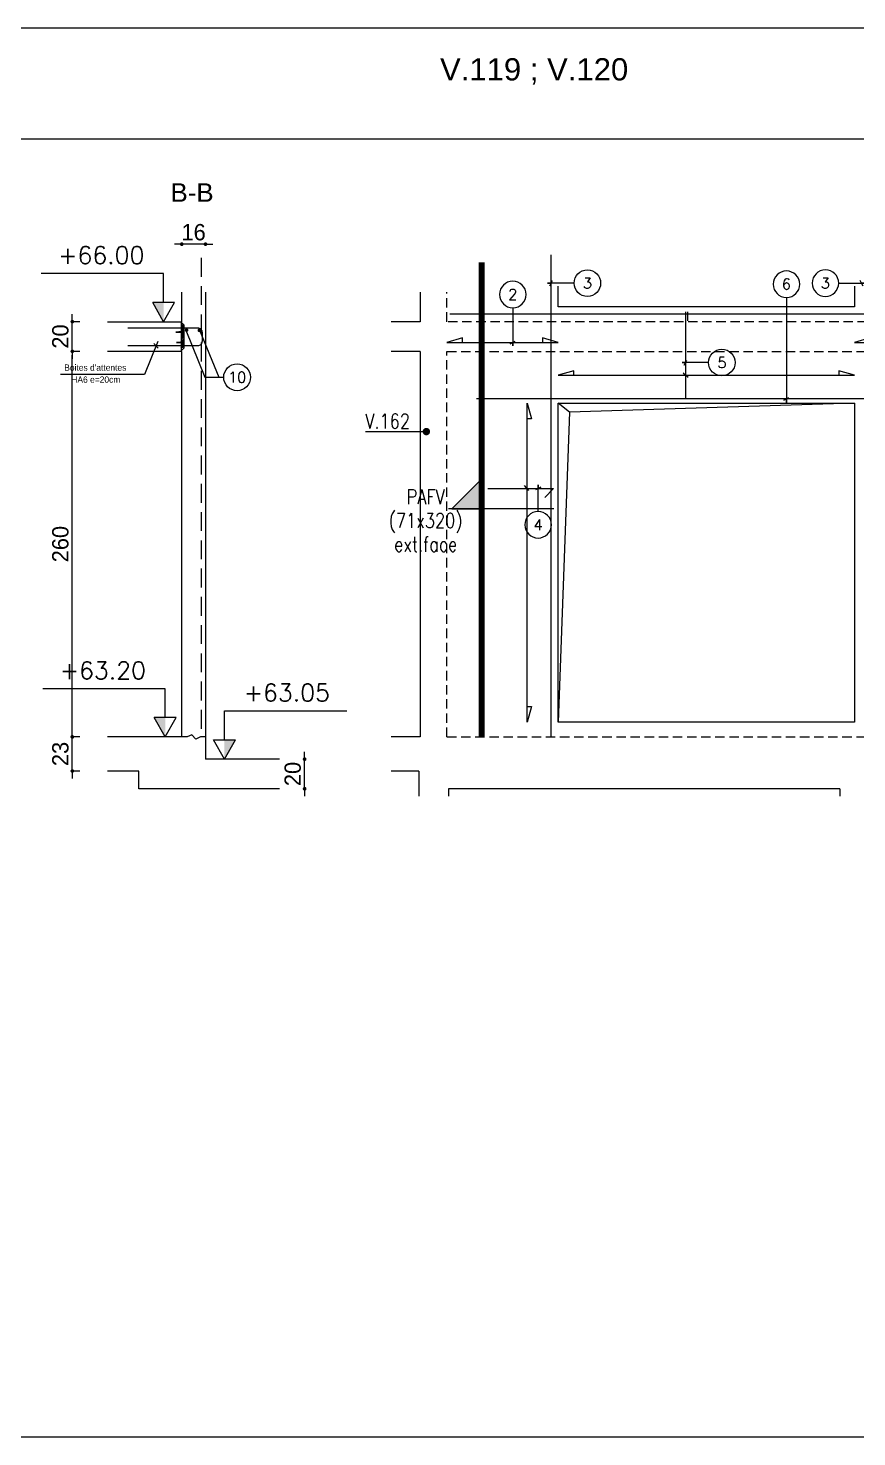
# Model space of a CAD drawing. Header units: metres. Extents: x -5618 to 118954, y -306 to 4637.
# Drawn here: x 31099 to 31658, y 624 to 1574 of the extents above; entities that cross this region are included whole.
import ezdxf
from ezdxf.enums import TextEntityAlignment as Align

# ---------------------------------------------------------------- set-up
doc = ezdxf.new("R2010")
doc.units = ezdxf.units.M
doc.linetypes.add('CACHE', pattern=[9.525, 6.35, -3.175])
doc.linetypes.add('CACHEX2', pattern=[19.05, 12.7, -6.35])
for name, color, linetype in [('COTATION', 1, 'Continuous'), ('GO-CARTOUCHE', 7, 'Continuous'), ('GO-FER-HA', 140, 'Continuous'), ('GO-TEXTE', 9, 'Continuous'), ('K_ENT_M_Building_V.76', 7, 'Continuous'), ('STR_COTATION', 1, 'Continuous'), ('STR_STA', 30, 'Continuous'), ('STR_TS', 22, 'Continuous'), ('STR_TS_TXT', 7, 'Continuous'), ('STR_VOI-POT', 6, 'Continuous')]:
    doc.layers.add(name, color=color, linetype=linetype)
doc.layers.add('Kofragna_forma', color=7, linetype='Continuous', lineweight=70)
doc.styles.add('ARIAL', font='ARIAL.TTF')
doc.styles.add('GrDimensions', font='simplex.shx')
doc.styles.add('Lucida', font='LSANSI.TTF')
doc.styles.add('TEXTE', font='romans.shx')
doc.styles.add('TEXTE TS', font='romans.shx', dxfattribs={"width": 0.7, "oblique": 15})
doc.styles.add('TEXTEBA', font='ARIAL.TTF')
doc.dimstyles.new('COUPE-20', dxfattribs={"dimscale": 0.5, "dimtxt": 22, "dimasz": 5, "dimexe": 0.05, "dimexo": 0, "dimgap": 5, "dimtad": 1, "dimdec": 0, "dimdsep": 46, "dimtxsty": 'Standard', "dimblk1": 'DOT', "dimblk2": 'DOT', "dimsah": 1, "dimcen": 0, "dimdle": 150, "dimclrd": 1, "dimclre": 1, "dimclrt": 7, "dimadec": 0, "dimazin": 0, "dimtfac": 1, "dimtdec": 0, "dimtix": 1, "dimtmove": 2, "dimatfit": 3, "dimldrblk": 'DOT', "dimfxl": 0, "dimtvp": 1, "dimtolj": 1, "dimtzin": 0, "dimarcsym": 0})

# ---------------------------------------------------------------- blocks, each defined once
blk = doc.blocks.new('ime')
at = {"layer": 'COTATION', "const_width": 2.5}
blk.add_lwpolyline([(1.25, 0, -1), (-1.25, 0, -1)], format="xyb", close=True, dxfattribs=at)
at = {"layer": 'COTATION'}
blk.add_lwpolyline([(41.09, 0), (0, 0)], dxfattribs=at)
at = {"layer": 'COTATION', "color": 7, "style": 'TEXTE TS', "width": 0.8}
blk.add_attdef('NAME', (9.08, 2), '', height=10, dxfattribs=at)
blk = doc.blocks.new('_DOT')
at = {"color": 0, "linetype": 'ByBlock'}
blk.add_line((-0.5, 0), (-1, 0), dxfattribs=at)
at = {"color": 0, "linetype": 'ByBlock', "const_width": 0.5}
blk.add_lwpolyline([(-0.25, 0, 1), (0.25, 0, 1)], format="xyb", close=True, dxfattribs=at)
blk = doc.blocks.new('*D929')
at = {"layer": 'COTATION', "color": 1, "lineweight": -2, "ltscale": 4.5}
for p, q in [((31133.42, 1095.79), (31128.4, 1095.79)), ((31128.42, 1098.29), (31128.42, 1100.79)), ((31128.42, 1072.79), (31128.42, 1095.79)), ((31133.42, 1072.79), (31128.4, 1072.79)), ((31128.42, 1070.29), (31128.42, 1067.79))]:
    blk.add_line(p, q, dxfattribs=at)
at = {"layer": 'DEFPOINTS', "color": 0, "lineweight": -3, "ltscale": 4.5}
for p in [(31128.42, 1095.79), (31152.27, 1095.79), (31152.27, 1072.79)]:
    blk.add_point(p, dxfattribs=at)
at = {"layer": 'COTATION', "color": 1, "lineweight": -2, "ltscale": 4.5, "xscale": 2.5, "yscale": 2.5, "zscale": 2.5}
for p, rotation in [((31128.42, 1095.79), 270), ((31128.42, 1072.79), 90)]:
    blk.add_blockref('_DOT', p, dxfattribs=dict(at, rotation=rotation))
at = {"layer": 'COTATION', "color": 7, "lineweight": -3, "ltscale": 4.5, "insert": (31120.42, 1084.29), "char_height": 11, "attachment_point": 5, "rotation": 90}
blk.add_mtext('\\A1;23', dxfattribs=at)
blk = doc.blocks.new('*D930')
at = {"layer": 'COTATION', "color": 1, "lineweight": -2, "ltscale": 4.5}
for p, q in [((31133.42, 1355.79), (31128.4, 1355.79)), ((31128.42, 1098.29), (31128.42, 1353.29)), ((31133.42, 1095.79), (31128.4, 1095.79))]:
    blk.add_line(p, q, dxfattribs=at)
at = {"layer": 'DEFPOINTS', "color": 0, "lineweight": -3, "ltscale": 4.5}
for p in [(31128.42, 1355.79), (31152.27, 1355.79), (31152.27, 1095.79)]:
    blk.add_point(p, dxfattribs=at)
at = {"layer": 'COTATION', "color": 1, "lineweight": -2, "ltscale": 4.5, "xscale": 2.5, "yscale": 2.5, "zscale": 2.5}
for p, rotation in [((31128.42, 1355.79), 90), ((31128.42, 1095.79), 270)]:
    blk.add_blockref('_DOT', p, dxfattribs=dict(at, rotation=rotation))
at = {"layer": 'COTATION', "color": 7, "lineweight": -3, "ltscale": 4.5, "insert": (31120.42, 1225.79), "char_height": 11, "attachment_point": 5, "rotation": 90}
blk.add_mtext('\\A1;260', dxfattribs=at)
blk = doc.blocks.new('*D931')
at = {"layer": 'COTATION', "color": 1, "lineweight": -2, "ltscale": 4.5}
for p, q in [((31128.42, 1378.29), (31128.42, 1380.79)), ((31133.42, 1375.79), (31128.4, 1375.79)), ((31128.42, 1355.79), (31128.42, 1375.79)), ((31133.42, 1355.79), (31128.4, 1355.79)), ((31128.42, 1353.29), (31128.42, 1350.79))]:
    blk.add_line(p, q, dxfattribs=at)
at = {"layer": 'DEFPOINTS', "color": 0, "lineweight": -3, "ltscale": 4.5}
for p in [(31128.42, 1375.79), (31152.27, 1375.79), (31152.27, 1355.79)]:
    blk.add_point(p, dxfattribs=at)
at = {"layer": 'COTATION', "color": 1, "lineweight": -2, "ltscale": 4.5, "xscale": 2.5, "yscale": 2.5, "zscale": 2.5}
for p, rotation in [((31128.42, 1375.79), 270), ((31128.42, 1355.79), 90)]:
    blk.add_blockref('_DOT', p, dxfattribs=dict(at, rotation=rotation))
at = {"layer": 'COTATION', "color": 7, "lineweight": -3, "ltscale": 4.5, "insert": (31120.42, 1365.79), "char_height": 11, "attachment_point": 5, "rotation": 90}
blk.add_mtext('\\A1;20', dxfattribs=at)
blk = doc.blocks.new('*D932')
at = {"layer": 'DEFPOINTS', "color": 0, "lineweight": -3, "ltscale": 4.5}
for p in [(31202.27, 1428.07), (31202.27, 1395.79, 187.69), (31218.27, 1395.79, 187.69)]:
    blk.add_point(p, dxfattribs=at)
at = {"layer": 'STR_COTATION', "color": 1, "lineweight": -2, "ltscale": 4.5}
for p, q in [((31199.77, 1428.07), (31197.27, 1428.07)), ((31202.27, 1428.08), (31202.27, 1428.09)), ((31218.27, 1428.07), (31202.27, 1428.07)), ((31218.27, 1428.08), (31218.27, 1428.09)), ((31220.77, 1428.07), (31223.27, 1428.07))]:
    blk.add_line(p, q, dxfattribs=at)
at = {"layer": 'STR_COTATION', "color": 1, "lineweight": -2, "ltscale": 4.5, "xscale": 2.5, "yscale": 2.5, "zscale": 2.5}
blk.add_blockref('_DOT', (31202.27, 1428.07), dxfattribs=at)
at = {"layer": 'STR_COTATION', "color": 1, "lineweight": -2, "ltscale": 4.5, "xscale": 2.5, "yscale": 2.5, "zscale": 2.5, "rotation": 180}
blk.add_blockref('_DOT', (31218.27, 1428.07), dxfattribs=at)
at = {"layer": 'STR_COTATION', "color": 7, "lineweight": -3, "ltscale": 4.5, "insert": (31210.27, 1436.07), "char_height": 11, "attachment_point": 5}
blk.add_mtext('\\A1;16', dxfattribs=at)
blk = doc.blocks.new('*D933')
at = {"layer": 'DEFPOINTS', "color": 0, "lineweight": -3, "ltscale": 4.5}
for p in [(31268.27, 1080.79, 187.69), (31285.17, 1080.79), (31266.29, 1060.79, 187.69)]:
    blk.add_point(p, dxfattribs=at)
at = {"layer": 'STR_COTATION', "color": 1, "lineweight": -2, "ltscale": 4.5}
for p, q in [((31285.17, 1083.29), (31285.17, 1085.79)), ((31285.17, 1060.79), (31285.17, 1080.79)), ((31285.19, 1080.79), (31285.2, 1080.79)), ((31285.17, 1058.29), (31285.17, 1055.79)), ((31285.19, 1060.79), (31285.2, 1060.79))]:
    blk.add_line(p, q, dxfattribs=at)
at = {"layer": 'STR_COTATION', "color": 1, "lineweight": -2, "ltscale": 4.5, "xscale": 2.5, "yscale": 2.5, "zscale": 2.5}
for p, rotation in [((31285.17, 1080.79), 270), ((31285.17, 1060.79), 90)]:
    blk.add_blockref('_DOT', p, dxfattribs=dict(at, rotation=rotation))
at = {"layer": 'STR_COTATION', "color": 7, "lineweight": -3, "ltscale": 4.5, "insert": (31277.17, 1070.79), "char_height": 11, "attachment_point": 5, "rotation": 90}
blk.add_mtext('\\A1;20', dxfattribs=at)
blk = doc.blocks.new('stab')
at = {"layer": 'STR_STA'}
h = blk.add_hatch(dxfattribs=at)
h.set_pattern_fill('ANSI31', color=9, scale=6.075, angle=-540, style=0)
h.set_pattern_definition([(315, (-54992.6584, 395894.73794), (-0.536959212, -0.536959212), [])])
h.paths.add_polyline_path([(8.55, 0), (6.53, -2.03), (4.9, -2.03), (4.9, 0)])
h.paths.add_polyline_path([(4.9, 0), (4.9, -2.03), (1.75, -2.03), (1.95, 0)])
h.paths.add_polyline_path([(1.41, 0), (1.73, -2.03), (-8.03, -2.03), (-7.82, 0)])
h.paths.add_polyline_path([(-8.11, -1.56), (-9.67, 0), (-8.25, 0)])
at = {"layer": 'STR_STA', "color": 1}
blk.add_lwpolyline([(-5.93, 36.01), (-5.93, 0.57), (-5.93, -11.07, 0.414214), (-2.89, -14.1), (3.18, -14.1, 0.414214), (6.22, -11.07), (6.22, 36.01)], format="xyb", dxfattribs=at)
blk.add_lwpolyline([(-7.65, -2.03), (-9.67, 0), (9.67, 0), (7.65, -2.03)], close=True, dxfattribs=at)
blk.add_lwpolyline([(-3.88, 0), (-3.68, -2.22), (-3.09, 3.47), (-3.09, 0), (3.09, 0), (3.42, -2.09), (3.94, 3.21), (3.94, 0)], dxfattribs=at)
at = {"layer": 'STR_STA', "color": 6, "linetype": 'Continuous', "const_width": 1.2}
for points in [[(-3.75, -3.69, -1), (-4.95, -3.69, -1)], [(-3.64, -12.3, -1), (-4.84, -12.3, -1)]]:
    blk.add_lwpolyline(points, format="xyb", close=True, dxfattribs=at)
blk = doc.blocks.new('mrega')
at = {"layer": 'STR_TS_TXT', "style": 'TEXTE TS', "width": 0.8}
for tag, p in [('ST10', (14.48, 0)), ('DIM', (14.48, -16)), ('NOTE', (14.48, -32))]:
    blk.add_attdef(tag, text='', height=10, dxfattribs=at).set_placement(p, align=Align.CENTER)
blk = doc.blocks.new('A$C6F247267')
blk.add_hatch(color=256).paths.add_polyline_path([(0, -0.2), (-0.2, 0), (0, 0)])
blk.add_lwpolyline([(-0.2, 0), (0, 0), (0, -0.2), (-0.2, 0)])

msp = doc.modelspace()

# ---------------------------------------------------------------- linework, layer by layer
at = {"color": 7, "linetype": 'Continuous', "lineweight": -3}
for p, q in [((31197.44, 1388.79, 187.69), (31182.69, 1388.79, 187.69)), ((31190.06, 1375.79, 187.69), (31182.69, 1388.79, 187.69)), ((31197.44, 1388.79, 187.69), (31182.69, 1388.79, 187.69)), ((31190.06, 1375.79, 187.69), (31182.69, 1388.79, 187.69)), ((31190.06, 1375.79, 187.69), (31197.44, 1388.79, 187.69)), ((31190.06, 1375.79, 187.69), (31197.44, 1388.79, 187.69)), ((31198.49, 1108.79, 187.69), (31183.74, 1108.79, 187.69)), ((31191.12, 1095.79, 187.69), (31183.74, 1108.79, 187.69)), ((31198.49, 1108.79, 187.69), (31183.74, 1108.79, 187.69)), ((31191.12, 1095.79, 187.69), (31183.74, 1108.79, 187.69)), ((31191.12, 1095.79, 187.69), (31198.49, 1108.79, 187.69)), ((31191.12, 1095.79, 187.69), (31198.49, 1108.79, 187.69)), ((31223.68, 1093.79, 187.69), (31238.43, 1093.79, 187.69)), ((31231.06, 1080.79, 187.69), (31223.68, 1093.79, 187.69)), ((31223.68, 1093.79, 187.69), (31238.43, 1093.79, 187.69)), ((31231.06, 1080.79, 187.69), (31223.68, 1093.79, 187.69)), ((31231.06, 1080.79, 187.69), (31238.43, 1093.79, 187.69)), ((31231.06, 1080.79, 187.69), (31238.43, 1093.79, 187.69))]:
    msp.add_line(p, q, dxfattribs=at)
msp.add_lwpolyline([(30863.22, 1573.71), (30863.22, 623.81), (32223.08, 623.81), (32223.08, 1573.71)], close=True)
msp.add_lwpolyline([(32223.08, 1498.77), (30863.22, 1498.77)])
at = {"lineweight": 18, "elevation": 187.69}
msp.add_lwpolyline([(31218.27, 1095.79), (31214.8, 1095.79), (31211.78, 1094.36), (31209.03, 1097.13), (31205.87, 1095.79), (31202.27, 1095.79)], dxfattribs=at)
at = {"color": 7, "linetype": 'Continuous', "lineweight": -3}
for points in [[(31182.69, 1388.79, 187.69), (31190.06, 1375.79, 187.69), (31190.06, 1388.76, 187.69)], [(31182.69, 1388.79, 187.69), (31190.06, 1375.79, 187.69), (31190.06, 1388.76, 187.69)], [(31183.74, 1108.79, 187.69), (31191.12, 1095.79, 187.69), (31191.12, 1108.75, 187.69)], [(31183.74, 1108.79, 187.69), (31191.12, 1095.79, 187.69), (31191.12, 1108.75, 187.69)], [(31238.43, 1093.79, 187.69), (31231.06, 1080.79, 187.69), (31231.06, 1093.75, 187.69)], [(31238.43, 1093.79, 187.69), (31231.06, 1080.79, 187.69), (31231.06, 1093.75, 187.69)]]:
    msp.add_solid(points, dxfattribs=at)
at = {"layer": 'COTATION'}
for p, q in [((31543.9, 1338.17, 281.53), (31540.54, 1341.12, 281.53)), ((31436.53, 1261.87, 281.53), (31433.58, 1265.22, 281.53))]:
    msp.add_line(p, q, dxfattribs=at)
for points, elevation in [([(31391.77, 1361.81), (31391.77, 1364.81), (31381.21, 1361.81), (31456.26, 1361.81), (31445.7, 1364.81), (31445.7, 1361.81)], 281.53), ([(31666.77, 1361.81), (31666.77, 1364.81), (31656.21, 1361.81), (31756.35, 1361.81), (31745.79, 1364.81), (31745.79, 1361.81)], 281.53), ([(31466.77, 1339.64), (31466.77, 1342.64), (31456.21, 1339.64), (31656.21, 1339.64), (31645.65, 1342.64), (31645.65, 1339.64)], 281.53), ([(31435.28, 1116.35), (31438.28, 1116.35), (31435.28, 1105.79), (31435.28, 1320.79), (31438.28, 1310.23), (31435.28, 1310.23)], 187.69)]:
    msp.add_lwpolyline(points, dxfattribs=dict(at, elevation=elevation))
at = {"layer": 'GO-CARTOUCHE', "color": 2, "ltscale": 3}
msp.add_line((31183.46, 1360.99, 187.69), (31186.26, 1358.01, 187.69), dxfattribs=at)
at = {"layer": 'GO-CARTOUCHE', "color": 2, "ltscale": 3, "elevation": 187.69}
msp.add_lwpolyline([(31186.06, 1362.49), (31177.09, 1340.08), (31120.39, 1340.08)], dxfattribs=at)
at = {"layer": 'GO-FER-HA'}
for points, elevation in [([(31466.93, 1401.84, -512.322006), (31466.93, 1401.77), (31449.07, 1401.77), (31451.47, 1401.77), (31450.57, 1400.07), (31452.36, 1403.47)], 281.53), ([(31610.26, 1392.06, 512.322006), (31610.19, 1392.06), (31610.19, 1321.39), (31610.19, 1323.79), (31608.49, 1322.89), (31611.89, 1324.68)], 187.69), ([(31645.49, 1401.84, 512.322006), (31645.49, 1401.77), (31663.36, 1401.77), (31660.96, 1401.77), (31661.85, 1400.07), (31660.06, 1403.47)], 281.53), ([(31425.65, 1385.15, 512.322006), (31425.58, 1385.15), (31425.58, 1359.41), (31425.58, 1361.81), (31423.89, 1360.91), (31427.28, 1362.71)], 281.53), ([(31557.69, 1348.25, -512.322006), (31557.69, 1348.18), (31539.82, 1348.18), (31542.22, 1348.18), (31541.32, 1346.48), (31543.11, 1349.87)], 281.53), ([(31442.65, 1247.83, 512.322006), (31442.72, 1247.83), (31442.72, 1265.69), (31442.72, 1263.29), (31444.42, 1264.19), (31441.03, 1262.4)], 281.53)]:
    msp.add_lwpolyline(points, format="xyb", dxfattribs=dict(at, elevation=elevation))
at = {"layer": 'GO-FER-HA', "elevation": 187.69}
for points in [[(31204.96, 1369.96), (31217.84, 1338.32), (31230.58, 1338.32)], [(31214.29, 1369.96), (31227.18, 1338.32), (31230.58, 1338.32)]]:
    msp.add_lwpolyline(points, dxfattribs=at)
at = {"layer": 'GO-FER-HA'}
msp.add_circle((31239.64, 1338.32, 187.69), 9.06, dxfattribs=at)
at = {"layer": 'K_ENT_M_Building_V.76', "color": 30, "linetype": 'Continuous', "lineweight": -3}
for p, q in [((31183.56, 1408.29, 187.69), (31107.42, 1408.29, 187.69)), ((31183.56, 1408.29, 187.69), (31107.42, 1408.29, 187.69)), ((31190.06, 1408.29, 187.69), (31183.56, 1408.29, 187.69)), ((31190.06, 1408.29, 187.69), (31183.56, 1408.29, 187.69)), ((31190.06, 1388.79, 187.69), (31190.06, 1408.29, 187.69)), ((31190.06, 1388.79, 187.69), (31190.06, 1408.29, 187.69)), ((31184.62, 1128.29, 187.69), (31108.48, 1128.29, 187.69)), ((31184.62, 1128.29, 187.69), (31108.48, 1128.29, 187.69)), ((31191.12, 1128.29, 187.69), (31184.62, 1128.29, 187.69)), ((31191.12, 1128.29, 187.69), (31184.62, 1128.29, 187.69)), ((31191.12, 1108.79, 187.69), (31191.12, 1128.29, 187.69)), ((31191.12, 1108.79, 187.69), (31191.12, 1128.29, 187.69)), ((31231.06, 1093.79, 187.69), (31231.06, 1113.29, 187.69)), ((31231.06, 1113.29, 187.69), (31237.56, 1113.29, 187.69)), ((31231.06, 1093.79, 187.69), (31231.06, 1113.29, 187.69)), ((31231.06, 1113.29, 187.69), (31237.56, 1113.29, 187.69)), ((31237.56, 1113.29, 187.69), (31313.7, 1113.29, 187.69)), ((31237.56, 1113.29, 187.69), (31313.7, 1113.29, 187.69))]:
    msp.add_line(p, q, dxfattribs=at)
at = {"layer": 'Kofragna_forma', "color": 4, "lineweight": -3}
for p, q in [((31202.27, 1375.79, 187.69), (31202.27, 1395.79, 187.69)), ((31218.27, 1395.79, 187.69), (31218.27, 1355.79, 187.69)), ((31363.21, 1395.79, 187.69), (31363.21, 1375.79, 187.69)), ((31152.27, 1375.79, 187.69), (31202.27, 1375.79, 187.69)), ((31363.21, 1375.79, 187.69), (31343.52, 1375.79, 187.69)), ((31202.27, 1355.79, 187.69), (31152.27, 1355.79, 187.69)), ((31202.27, 1095.79, 187.69), (31202.27, 1355.79, 187.69)), ((31218.27, 1355.79, 187.69), (31218.27, 1080.79, 187.69)), ((31363.21, 1355.79, 187.69), (31343.52, 1355.79, 187.69)), ((31363.21, 1355.79, 187.69), (31363.21, 1156.79, 187.69)), ((31363.21, 1156.79, 187.69), (31363.21, 1095.79, 187.69)), ((31202.27, 1095.79, 187.69), (31152.27, 1095.79, 187.69)), ((31363.21, 1095.79, 187.69), (31343.52, 1095.79, 187.69)), ((31268.27, 1080.79, 187.69), (31218.27, 1080.79, 187.69)), ((31173.27, 1072.79, 187.69), (31152.27, 1072.79, 187.69)), ((31173.27, 1060.79, 187.69), (31173.27, 1072.79, 187.69)), ((31362.21, 1072.79, 187.69), (31343.52, 1072.79, 187.69)), ((31362.21, 1072.79, 187.69), (31362.21, 1055.79, 187.69)), ((31268.27, 1060.79, 187.69), (31173.27, 1060.79, 187.69)), ((31382.21, 1060.79, 187.69), (31382.21, 1055.79, 187.69)), ((31646.21, 1060.79, 187.69), (31382.21, 1060.79, 187.69)), ((31646.21, 1060.79, 187.69), (31646.21, 1055.79, 187.69))]:
    msp.add_line(p, q, dxfattribs=at)
at = {"layer": 'Kofragna_forma', "linetype": 'CACHE', "lineweight": -3}
for p, q in [((31381.21, 1375.79, 187.69), (31381.21, 1395.79, 187.69)), ((31931.21, 1375.79, 187.69), (31381.21, 1375.79, 187.69)), ((31381.21, 1095.79, 187.69), (31381.21, 1355.79, 187.69)), ((31381.21, 1355.79, 187.69), (31931.21, 1355.79, 187.69)), ((31381.21, 1095.79, 187.69), (31931.21, 1095.79, 187.69))]:
    msp.add_line(p, q, dxfattribs=at)
at = {"layer": 'Kofragna_forma', "color": 4, "lineweight": -3}
for points, elevation in [([(31656.21, 1399.79), (31656.21, 1385.79), (31456.21, 1385.79), (31456.21, 1399.79)], 281.53), ([(31456.21, 1320.79), (31656.21, 1320.79), (31656.21, 1105.79), (31456.21, 1105.79), (31456.21, 1320.79)], 281.53), ([(31656.21, 1320.79), (31463.86, 1314.67), (31456.21, 1105.79)], 281.53), ([(31463.86, 1314.67), (31456.21, 1320.79)], 187.69)]:
    msp.add_lwpolyline(points, dxfattribs=dict(at, elevation=elevation))
at = {"layer": 'STR_TS', "linetype": 'CACHE', "ltscale": 2, "const_width": 4, "elevation": 281.53}
msp.add_lwpolyline([(31404.58, 1095.79), (31404.58, 1415.79)], dxfattribs=at)
at = {"layer": 'STR_TS', "color": 3, "elevation": 281.53}
msp.add_lwpolyline([(31453.21, 1249.64), (31382.21, 1249.64)], dxfattribs=at)
at = {"layer": 'STR_VOI-POT'}
for p, q in [((31451.47, 1095.79, 281.53), (31451.47, 1420.79, 281.53)), ((31757.21, 1380.82, 281.53), (31383.21, 1380.82, 187.69)), ((31542.22, 1382.52, 281.53), (31542.22, 1323.44, 281.53)), ((31543.46, 1382.52, 281.53), (31543.46, 1376.44, 281.53)), ((31711.21, 1323.79, 187.69), (31401.21, 1323.79, 187.69))]:
    msp.add_line(p, q, dxfattribs=at)
at = {"layer": 'STR_VOI-POT', "color": 1, "linetype": 'CACHEX2', "elevation": 187.69}
msp.add_lwpolyline([(31215.26, 1418.79), (31215.26, 1095.79)], dxfattribs=at)
at = {"layer": 'STR_VOI-POT', "elevation": 281.53}
msp.add_lwpolyline([(31408.79, 1263.29), (31453.12, 1263.29), (31447.14, 1257.31)], dxfattribs=at)

# ---------------------------------------------------------------- block references
at = {"layer": 'COTATION'}
ref = msp.add_blockref('ime', (31367.28, 1301.69, 187.69), dxfattribs=dict(at, xscale=-1))
ref.add_attrib('NAME', 'V.162', (31326.07, 1303.69, 187.69), dxfattribs={"color": 7, "height": 10, "style": 'TEXTE TS', "width": 0.8})
at = {"layer": 'STR_STA', "xscale": -1, "zscale": 0.001000000000004775, "rotation": 90}
msp.add_blockref('stab', (31201.84, 1365.72, 187.69), dxfattribs=at)
at = {"layer": 'STR_TS', "xscale": -100, "yscale": 100, "zscale": 100, "rotation": 180}
msp.add_blockref('A$C6F247267', (31404.58, 1249.64, 281.53), dxfattribs=at)
at = {"layer": 'STR_TS_TXT'}
ref = msp.add_blockref('mrega', (31381.25, 1252.69, 375.38), dxfattribs=dict(at, xscale=-1))
ref.add_attrib('NOTE', 'ext.face', dxfattribs={"height": 10, "style": 'TEXTE TS', "width": 0.8}).set_placement((31366.78, 1220.69, 375.38), align=Align.CENTER)
ref.add_attrib('ST10', 'PAFV', dxfattribs={"height": 10, "style": 'TEXTE TS', "width": 0.8}).set_placement((31366.78, 1252.69, 375.38), align=Align.CENTER)
ref.add_attrib('DIM', '(71x320)', dxfattribs={"height": 10, "style": 'TEXTE TS', "width": 0.8}).set_placement((31366.78, 1236.69, 375.38), align=Align.CENTER)

# ---------------------------------------------------------------- texts
at = {"style": 'ARIAL'}
msp.add_text('V.119 ; V.120', height=15, dxfattribs=at).set_placement((31376.51, 1538.47, 93.84))
at = {"layer": 'GO-FER-HA', "style": 'TEXTE'}
for s, p in [('2', (31425.58, 1394.21, 375.53)), ('6', (31610.19, 1401.11, 281.69)), ('3', (31636.43, 1401.77, 375.53)), ('10', (31239.64, 1338.32, 187.69)), ('4', (31442.72, 1238.77, 375.53))]:
    msp.add_text(s, height=7.2, dxfattribs=at).set_placement(p, align=Align.MIDDLE_CENTER)
for s, p in [('3', (31475.99, 1401.77, 375.53)), ('5', (31566.74, 1348.18, 375.53))]:
    msp.add_text(s, height=7.2, rotation=360, dxfattribs=at).set_placement(p, align=Align.MIDDLE_CENTER)
at = {"layer": 'GO-TEXTE', "style": 'TEXTEBA'}
msp.add_text('B-B', height=12.497, dxfattribs=at).set_placement((31194.67, 1456.62, 187.69))
at = {"layer": 'GO-TEXTE', "linetype": 'Continuous', "style": 'Lucida'}
for s, p in [("Boites d'attentes", (31122.99, 1342.7, 187.69)), ('HA6 e=20cm', (31127.76, 1334.62, 187.69))]:
    msp.add_text(s, height=4.256, rotation=0.0018, dxfattribs=at).set_placement(p)
at = {"layer": 'K_ENT_M_Building_V.76', "color": 0, "linetype": 'Continuous', "lineweight": -3, "char_height": 11.7, "style": 'GrDimensions'}
for s, insert, attachment_point in [('+66.00', (31177.06, 1414.79, 187.69), 9), ('\\A1;+63.20', (31178.12, 1134.79, 187.69), 9), ('\\A1;+63.05', (31244.06, 1119.79, 187.69), 7)]:
    msp.add_mtext(s, dxfattribs=dict(at, insert=insert, attachment_point=attachment_point))

# ---------------------------------------------------------------- dimensions: what is measured, and where the dimension line sits
at = {"layer": 'COTATION', "lineweight": -3, "ltscale": 4.5}
for base, p1, p2, picture, middle in [((31128.42, 1375.79, 93.84), (31152.27, 1355.79, 93.84), (31152.27, 1375.79, 93.84), '*D931', (31120.42, 1365.79, 93.84)), ((31128.42, 1355.79, 93.84), (31152.27, 1095.79, 93.84), (31152.27, 1355.79, 93.84), '*D930', (31120.42, 1225.79, 93.84)), ((31128.42, 1095.79, 93.84), (31152.27, 1072.79, 93.84), (31152.27, 1095.79, 93.84), '*D929', (31120.42, 1084.29, 93.84))]:
    dim = msp.add_linear_dim(base=base, p1=p1, p2=p2, angle=90, dimstyle='COUPE-20', dxfattribs=at)
    dim.commit()
    dim.dimension.update_dxf_attribs({"geometry": picture, "text_midpoint": middle})
at = {"layer": 'STR_COTATION', "lineweight": -3, "ltscale": 4.5}
for base, p1, p2, angle, picture, middle in [((31202.27, 1428.07), (31218.27, 1395.79, 187.69), (31202.27, 1395.79, 187.69), 180, '*D932', (31210.27, 1436.07)), ((31285.17, 1080.79), (31266.29, 1060.79, 187.69), (31268.27, 1080.79, 187.69), 90, '*D933', (31277.17, 1070.79))]:
    dim = msp.add_linear_dim(base=base, p1=p1, p2=p2, angle=angle, dimstyle='COUPE-20', override={"dimfxl": 0.1}, dxfattribs=at)
    dim.commit()
    dim.dimension.update_dxf_attribs({"geometry": picture, "text_midpoint": middle})

doc.saveas('drawing.dxf')
